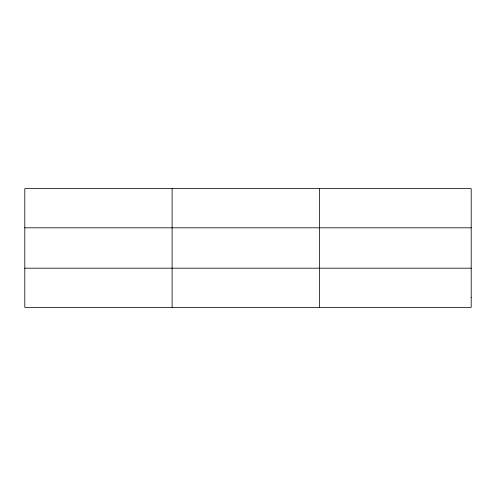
<?xml version="1.0" encoding="UTF-8"?>
<svg xmlns="http://www.w3.org/2000/svg" width="496" height="496" viewBox="0 0 496 496"><rect width="100%" height="100%" fill="white"/><g stroke="black" fill="none" stroke-linecap="round" stroke-linejoin="round"><path stroke-width="0.74" d="M172.112 188.629L172.112 307.371M319.424 188.629L319.424 307.371M24.8 227.813L471.2 227.813M24.8 268.187L471.2 268.187M471.2 297.575L471.2 307.371L24.8 307.371L24.8 188.629L471.2 188.629L471.2 297.575"/></g></svg>
